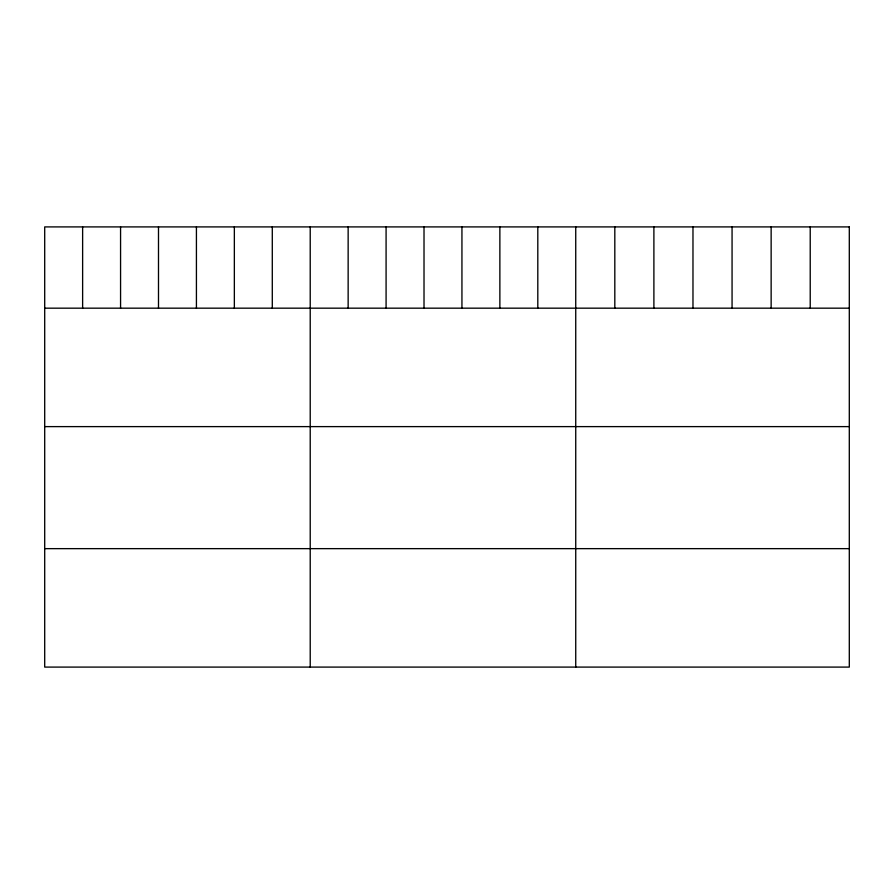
<?xml version="1.0" encoding="UTF-8"?>
<svg xmlns="http://www.w3.org/2000/svg" width="894" height="894" viewBox="0 0 894 894"><rect width="100%" height="100%" fill="white"/><g stroke="black" fill="none" stroke-linecap="round" stroke-linejoin="round"><path stroke-width="1.34" d="M44.7 308.173L849.3 308.173M44.7 426.617L849.3 426.617M44.7 548.648L849.3 548.648M810.221 226.908L810.221 308.173M771.142 226.908L771.142 308.173M732.063 226.908L732.063 308.173M692.973 226.908L692.973 308.173M653.894 226.908L653.894 308.173M614.815 226.908L614.815 308.173M575.736 226.908L575.736 667.092M537.808 226.908L537.808 308.173M499.869 226.908L499.869 308.173M461.941 226.908L461.941 308.173M424.013 226.908L424.013 308.173M386.085 226.908L386.085 308.173M348.146 226.908L348.146 308.173M310.218 226.908L310.218 667.092M272.29 226.908L272.29 308.173M234.351 226.908L234.351 308.173M196.423 226.908L196.423 308.173M158.495 226.908L158.495 308.173M120.567 226.908L120.567 308.173M82.628 226.908L82.628 308.173M849.3 226.908L44.7 226.908L44.7 667.092L849.3 667.092L849.3 226.908"/></g></svg>
